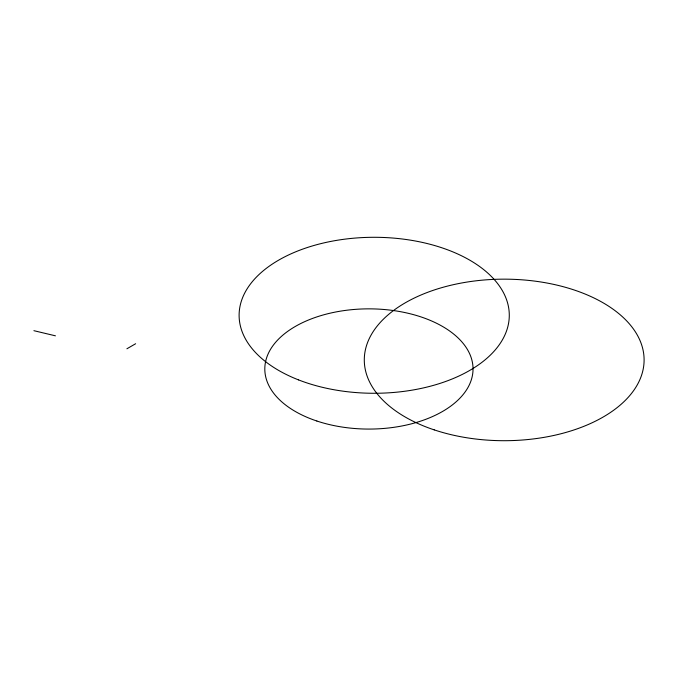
<?xml version="1.0" encoding="UTF-8"?>
<svg xmlns="http://www.w3.org/2000/svg" width="678" height="678" viewBox="0 0 678 678"><rect width="100%" height="100%" fill="white"/><g stroke="black" fill="none" stroke-linecap="round" stroke-linejoin="round"><path stroke-width="1.02" d="M126.896 348.78L135.634 343.729M33.9 330.686L55.443 335.83M298.481 379.875A135.091 77.995 0 0 0 508.941 320.847A135.091 77.995 0 0 0 315.168 245.131A135.091 77.995 0 0 0 298.481 379.875M434.242 429.886A139.905 80.775 0 0 0 644.1 359.933A139.905 80.775 0 0 0 434.242 289.981A139.905 80.775 0 0 0 434.242 429.886M316.863 421.021A104.115 60.113 0 0 0 473.032 368.968A104.115 60.113 0 0 0 316.863 316.906A104.115 60.113 0 0 0 316.863 421.021"/></g></svg>
